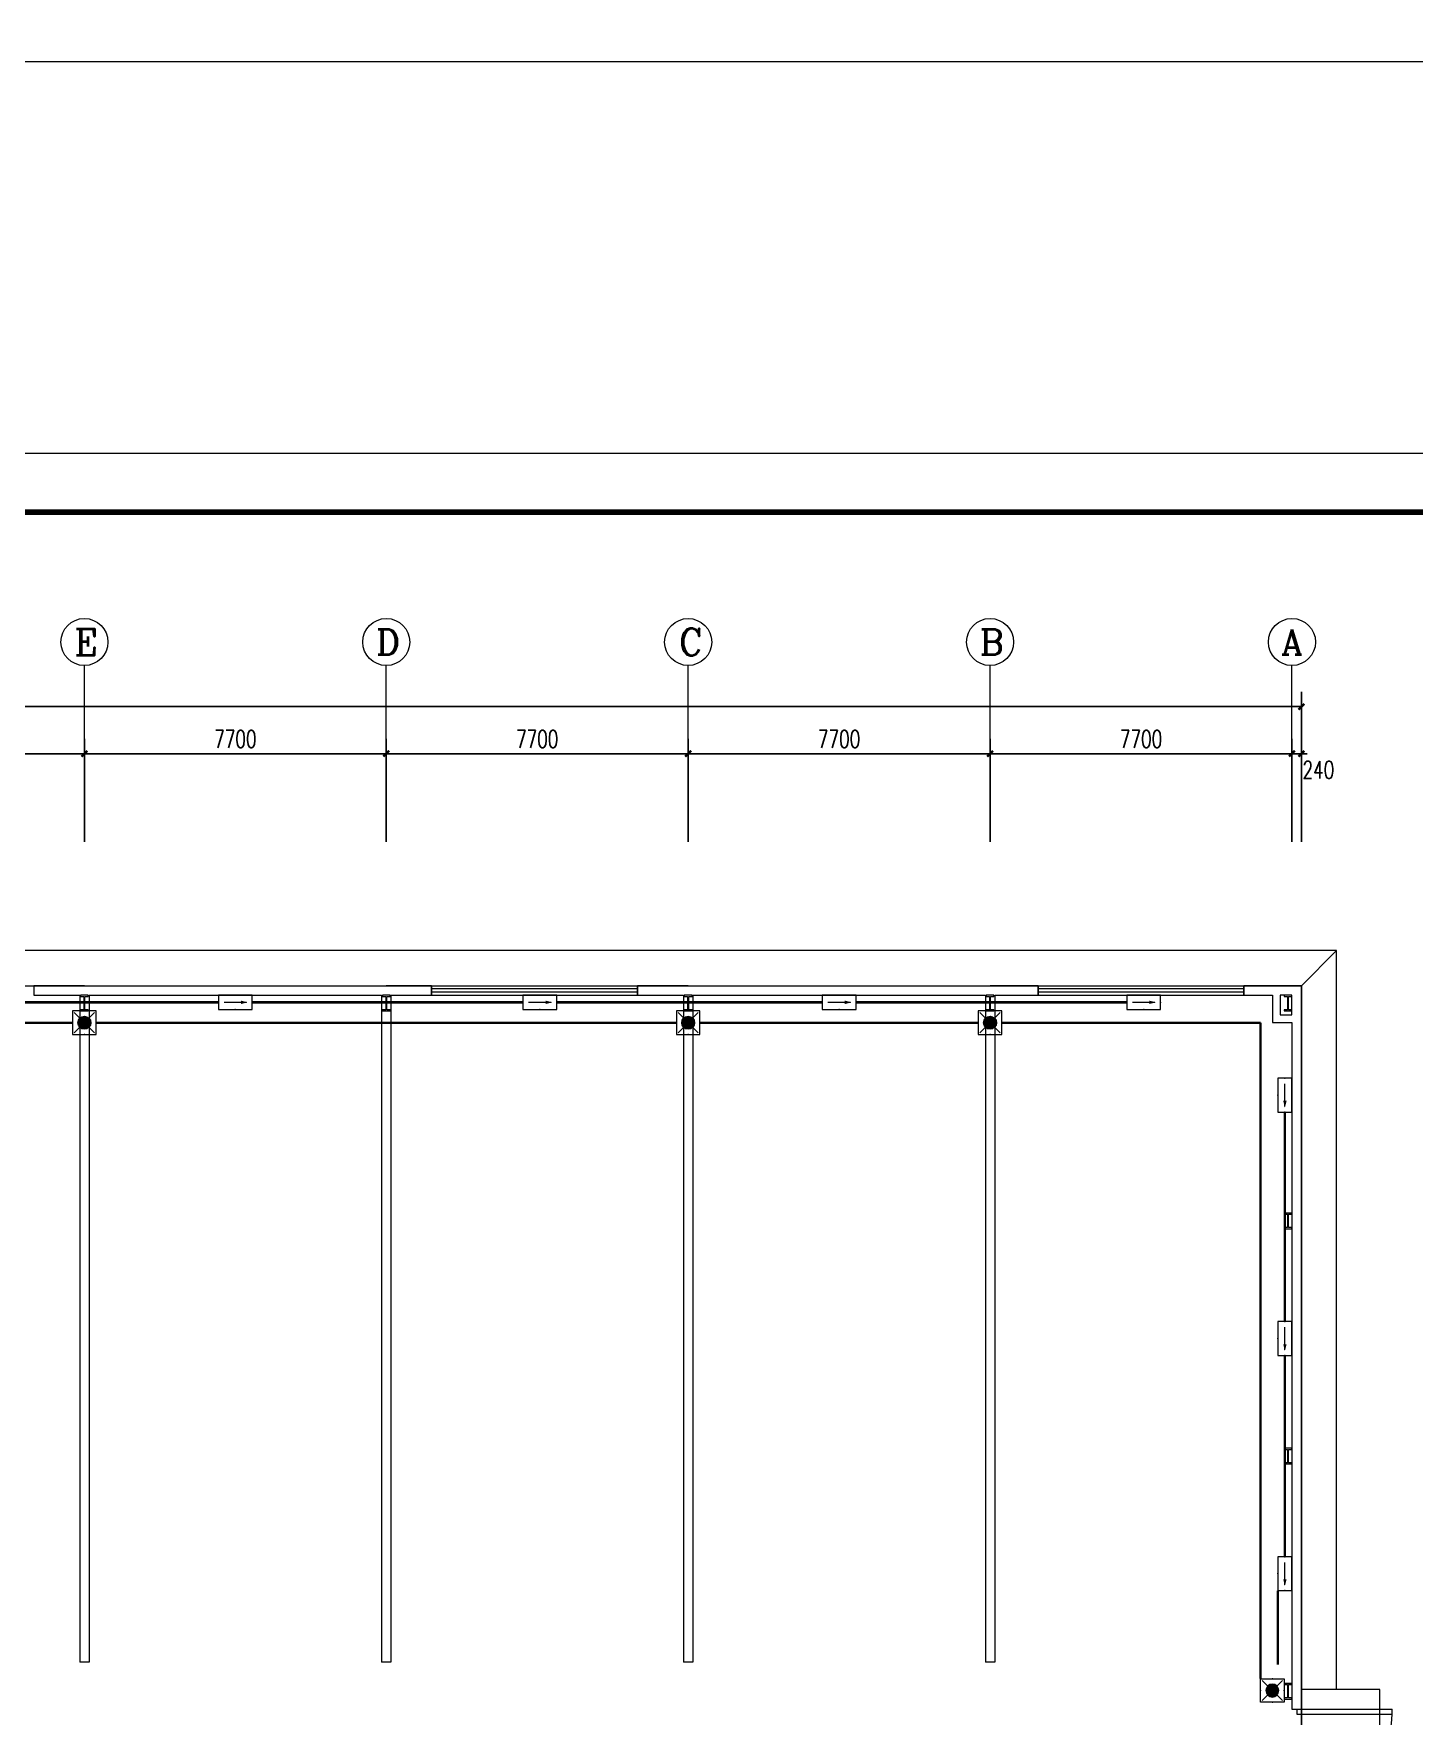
# Model space of a CAD drawing. Header units: inches. Extents: x -3272461 to -2504170, y 403793 to 1071042.
# Drawn here: x -2706341 to -2671127, y 668902 to 711843 of the extents above; entities that cross this region are included whole.
import ezdxf
from ezdxf.enums import TextEntityAlignment as Align

# ---------------------------------------------------------------- set-up
doc = ezdxf.new("R2010")
doc.units = ezdxf.units.IN
doc.header["$LTSCALE"] = 1000
doc.header["$MEASUREMENT"] = 0
doc.header["$PDSIZE"] = -5
doc.linetypes.add('DASH', pattern=[0.35, 0.25, -0.1])
doc.layers.get('0').update_dxf_attribs({"lineweight": 18})
for name, color, linetype, lineweight in [('AXIS', 30, 'Continuous', 18), ('EQUIP-照明', 3, 'Continuous', 18), ('jc', 8, 'Continuous', 18), ('PUB_TITLE', 153, 'Continuous', 18), ('TEL_TEXT', 7, 'Continuous', 18), ('WIRE-应急', 5, 'DASH', 18)]:
    doc.layers.add(name, color=color, linetype=linetype, lineweight=lineweight)
doc.styles.add('_TCH_AXIS', font='complex.shx', dxfattribs={"bigfont": 'gbcbig.shx'})
doc.styles.add('_TCH_DIM_T3', font='simplex.shx', dxfattribs={"width": 0.705882, "bigfont": 'gbcbig.shx'})
doc.styles.add('_TEL_DIM', font='simplex.shx', dxfattribs={"width": 0.8, "bigfont": 'hztxt.shx'})
doc.styles.get("Standard").update_dxf_attribs({"font": 'gbenor.shx', "bigfont": 'gbcbig.shx'})
doc.dimstyles.new('_TCH_ARCH&&150', dxfattribs={"dimtxt": 446.25, "dimasz": 150, "dimexe": 375, "dimexo": 450, "dimgap": 150, "dimtad": 1, "dimdec": 0, "dimzin": 0, "dimdsep": 46, "dimtxsty": '_TCH_DIM_T3', "dimblk": 'ARCHTICK', "dimcen": 0.09, "dimdle": 300, "dimclrt": 7, "dimazin": 2, "dimtfac": 1, "dimtdec": 0, "dimtix": 1, "dimtmove": 2, "dimatfit": 3, "dimfxl": 1, "dimtolj": 1, "dimarcsym": 0})

# ---------------------------------------------------------------- blocks, each defined once
blk = doc.blocks.new('_ArchTick_0')
at = {"color": 0, "linetype": 'ByBlock'}
blk.add_lwpolyline([(-0.5, -0.5, 0.4, 0.4, 0), (0.5, 0.5, 0.4, 0.4, 0)], format="xyseb", dxfattribs=at)
blk = doc.blocks.new('*X324')
at = {"layer": 'AXIS', "color": 0, "lineweight": -2}
for p, q in [((-2743788, 691219), (-2743788, 695044)), ((-2674008, 691219), (-2674008, 695044)), ((-2674008, 694669), (-2743788, 694669))]:
    blk.add_line(p, q, dxfattribs=at)
at = {"layer": 'AXIS', "color": 0, "lineweight": -2, "xscale": 150, "yscale": 150, "zscale": 150, "rotation": 180}
blk.add_blockref('_ArchTick_0', (-2743788, 694669), dxfattribs=at)
at = {"layer": 'AXIS', "color": 0, "lineweight": -2, "xscale": 150, "yscale": 150, "zscale": 150}
blk.add_blockref('_ArchTick_0', (-2674008, 694669), dxfattribs=at)
at = {"layer": 'AXIS', "color": 7, "insert": (-2708898, 695042), "char_height": 446.2, "width": 2115, "attachment_point": 5, "style": '_TCH_DIM_T3'}
blk.add_mtext('69780', dxfattribs=at)
blk = doc.blocks.new('_ARCHTICK')
at = {"color": 0, "linetype": 'ByBlock', "const_width": 0.4}
blk.add_lwpolyline([(-0.5, -0.5), (0.5, 0.5)], dxfattribs=at)
blk = doc.blocks.new('*X325')
at = {"layer": 'AXIS', "color": 0, "lineweight": -2}
for p, q in [((-2674248, 691219), (-2674248, 693844)), ((-2674008, 691219), (-2674008, 693844)), ((-2674248, 693469), (-2674398, 693469)), ((-2674008, 693469), (-2674248, 693469)), ((-2674008, 693469), (-2673858, 693469))]:
    blk.add_line(p, q, dxfattribs=at)
at = {"layer": 'AXIS', "color": 0, "lineweight": -2, "xscale": 150, "yscale": 150, "zscale": 150}
blk.add_blockref('_ArchTick_0', (-2674248, 693469), dxfattribs=at)
at = {"layer": 'AXIS', "color": 0, "lineweight": -2, "xscale": 150, "yscale": 150, "zscale": 150, "rotation": 180}
blk.add_blockref('_ArchTick_0', (-2674008, 693469), dxfattribs=at)
at = {"layer": 'AXIS', "color": 7, "insert": (-2673574, 693056), "char_height": 446.2, "width": 1215, "attachment_point": 5, "style": '_TCH_DIM_T3'}
blk.add_mtext('240', dxfattribs=at)
blk = doc.blocks.new('*X326')
at = {"layer": 'AXIS', "color": 0, "lineweight": -2}
for p, q in [((-2681948, 691219), (-2681948, 693844)), ((-2674248, 691219), (-2674248, 693844)), ((-2674248, 693469), (-2681948, 693469))]:
    blk.add_line(p, q, dxfattribs=at)
at = {"layer": 'AXIS', "color": 0, "lineweight": -2, "xscale": 150, "yscale": 150, "zscale": 150, "rotation": 180}
blk.add_blockref('_ArchTick_0', (-2681948, 693469), dxfattribs=at)
at = {"layer": 'AXIS', "color": 0, "lineweight": -2, "xscale": 150, "yscale": 150, "zscale": 150}
blk.add_blockref('_ArchTick_0', (-2674248, 693469), dxfattribs=at)
at = {"layer": 'AXIS', "color": 7, "insert": (-2678098, 693842), "char_height": 446.2, "width": 1665, "attachment_point": 5, "style": '_TCH_DIM_T3'}
blk.add_mtext('7700', dxfattribs=at)
blk = doc.blocks.new('*X327')
at = {"layer": 'AXIS', "color": 0, "lineweight": -2}
for p, q in [((-2689648, 691219), (-2689648, 693844)), ((-2681948, 691219), (-2681948, 693844)), ((-2681948, 693469), (-2689648, 693469))]:
    blk.add_line(p, q, dxfattribs=at)
at = {"layer": 'AXIS', "color": 0, "lineweight": -2, "xscale": 150, "yscale": 150, "zscale": 150, "rotation": 180}
blk.add_blockref('_ArchTick_0', (-2689648, 693469), dxfattribs=at)
at = {"layer": 'AXIS', "color": 0, "lineweight": -2, "xscale": 150, "yscale": 150, "zscale": 150}
blk.add_blockref('_ArchTick_0', (-2681948, 693469), dxfattribs=at)
at = {"layer": 'AXIS', "color": 7, "insert": (-2685798, 693842), "char_height": 446.2, "width": 1665, "attachment_point": 5, "style": '_TCH_DIM_T3'}
blk.add_mtext('7700', dxfattribs=at)
blk = doc.blocks.new('*X328')
at = {"layer": 'AXIS', "color": 0, "lineweight": -2}
for p, q in [((-2697348, 691219), (-2697348, 693844)), ((-2689648, 691219), (-2689648, 693844)), ((-2689648, 693469), (-2697348, 693469))]:
    blk.add_line(p, q, dxfattribs=at)
at = {"layer": 'AXIS', "color": 0, "lineweight": -2, "xscale": 150, "yscale": 150, "zscale": 150, "rotation": 180}
blk.add_blockref('_ArchTick_0', (-2697348, 693469), dxfattribs=at)
at = {"layer": 'AXIS', "color": 0, "lineweight": -2, "xscale": 150, "yscale": 150, "zscale": 150}
blk.add_blockref('_ArchTick_0', (-2689648, 693469), dxfattribs=at)
at = {"layer": 'AXIS', "color": 7, "insert": (-2693498, 693842), "char_height": 446.2, "width": 1665, "attachment_point": 5, "style": '_TCH_DIM_T3'}
blk.add_mtext('7700', dxfattribs=at)
blk = doc.blocks.new('*X329')
at = {"layer": 'AXIS', "color": 0, "lineweight": -2}
for p, q in [((-2705048, 691219), (-2705048, 693844)), ((-2697348, 691219), (-2697348, 693844)), ((-2697348, 693469), (-2705048, 693469))]:
    blk.add_line(p, q, dxfattribs=at)
at = {"layer": 'AXIS', "color": 0, "lineweight": -2, "xscale": 150, "yscale": 150, "zscale": 150, "rotation": 180}
blk.add_blockref('_ArchTick_0', (-2705048, 693469), dxfattribs=at)
at = {"layer": 'AXIS', "color": 0, "lineweight": -2, "xscale": 150, "yscale": 150, "zscale": 150}
blk.add_blockref('_ArchTick_0', (-2697348, 693469), dxfattribs=at)
at = {"layer": 'AXIS', "color": 7, "insert": (-2701198, 693842), "char_height": 446.2, "width": 1665, "attachment_point": 5, "style": '_TCH_DIM_T3'}
blk.add_mtext('7700', dxfattribs=at)
blk = doc.blocks.new('*X330')
at = {"layer": 'AXIS', "color": 0, "lineweight": -2}
for p, q in [((-2712748, 691219), (-2712748, 693844)), ((-2705048, 691219), (-2705048, 693844)), ((-2705048, 693469), (-2712748, 693469))]:
    blk.add_line(p, q, dxfattribs=at)
at = {"layer": 'AXIS', "color": 0, "lineweight": -2, "xscale": 150, "yscale": 150, "zscale": 150, "rotation": 180}
blk.add_blockref('_ArchTick_0', (-2712748, 693469), dxfattribs=at)
at = {"layer": 'AXIS', "color": 0, "lineweight": -2, "xscale": 150, "yscale": 150, "zscale": 150}
blk.add_blockref('_ArchTick_0', (-2705048, 693469), dxfattribs=at)
at = {"layer": 'AXIS', "color": 7, "insert": (-2708898, 693842), "char_height": 446.2, "width": 1665, "attachment_point": 5, "style": '_TCH_DIM_T3'}
blk.add_mtext('7700', dxfattribs=at)
blk = doc.blocks.new('$equip$00001686')
blk.add_hatch(color=256).paths.add_polyline_path([(-0.24, 0.228), (-0.528, 0.3), (-0.24, 0.372)], flags=0)
for p, q in [((0.72, 0.6), (-0.72, 0.6)), ((-0.72, 0.6), (-0.72, 0)), ((-0.72, 0), (0.72, 0)), ((0.72, 0), (0.72, 0.6))]:
    blk.add_line(p, q)
at = {"color": 7}
blk.add_line((-0.48, 0.3), (0.48, 0.3), dxfattribs=at)
for p in [(-0.72, 0.3), (0, 0.6), (0, 0), (0.72, 0.3)]:
    blk.add_point(p)
at = {"layer": 'TEL_TEXT', "style": '_TEL_DIM', "flags": 1}
blk.add_attdef('A', text='', height=0.00002, dxfattribs=at).set_placement((0, 0), align=Align.MIDDLE_CENTER)
blk = doc.blocks.new('$equip$00001167')
for points in [[(-0.238, 0.137), (0.238, 0.137), (0.275, 0), (-0.275, 0)], [(-0.238, -0.137), (0.238, -0.137), (0.275, 0), (-0.275, 0)], [(-0.137, 0.238), (0.137, 0.238), (0.238, 0.137), (-0.238, 0.137)], [(0, 0.275), (-0.137, 0.238), (0.137, 0.238)], [(-0.137, -0.238), (0.137, -0.238), (0.238, -0.137), (-0.238, -0.137)], [(0, -0.275), (-0.137, -0.238), (0.137, -0.238)]]:
    blk.add_hatch(color=256).paths.add_polyline_path(points, flags=0)
for p, q in [((-0.429, 0.429), (0.429, -0.429)), ((-0.429, -0.429), (0.429, 0.429))]:
    blk.add_line(p, q)
blk.add_lwpolyline([(-0.5, 0.5), (-0.5, -0.5), (0.5, -0.5), (0.5, 0.5)], close=True)
blk.add_circle((0, 0), 0.275)
for p in [(-0.5, 0), (0, 0.5), (0.5, 0), (0, -0.5)]:
    blk.add_point(p)
at = {"flags": 1}
blk.add_attdef('A', (0, 0), '', height=0.00002, dxfattribs=at)
blk = doc.blocks.new('$DorLib2D$00000002')
for p, q in [((-0.5, 0), (-0.5, 0.4875)), ((-0.475, 0.4875), (-0.5, 0.4875)), ((-0.475, 0), (-0.475, 0.4875)), ((0.475, 0), (0.475, 0.4875)), ((0.475, 0.4875), (0.5, 0.4875)), ((0.5, 0), (0.5, 0.4875)), ((-0.5, 0), (-0.475, 0)), ((0.5, 0), (0.475, 0))]:
    blk.add_line(p, q)
at = {"lineweight": 13}
for centre, start, end in [((-0.4875, 0), 0, 88.53072), ((0.4875, 0), 91.46928, 180)]:
    blk.add_arc(centre, 0.4875, start, end, dxfattribs=at)
blk = doc.blocks.new('$WINLIB2D$00000001')
at = {"color": 0}
for points in [[(-0.5, 0.5), (-0.5, -0.5)], [(-0.5, 0.5), (0.5, 0.5)], [(0.5, -0.5), (0.5, 0.5)], [(0.5, 0.1667), (-0.5, 0.1667)], [(0.5, -0.1667), (-0.5, -0.1667)], [(-0.5, -0.5), (0.5, -0.5)]]:
    blk.add_lwpolyline(points, dxfattribs=at)

msp = doc.modelspace()

# ---------------------------------------------------------------- linework, layer by layer
at = {"layer": 'AXIS'}
for p, q in [((-2705047.8, 691218.6), (-2705047.8, 695718.6)), ((-2697347.8, 691218.6), (-2697347.8, 695718.6)), ((-2689647.8, 691218.6), (-2689647.8, 695718.6)), ((-2681947.8, 691218.6), (-2681947.8, 695718.6)), ((-2674247.8, 691218.6), (-2674247.8, 695718.6))]:
    msp.add_line(p, q, dxfattribs=at)
for centre in [(-2705047.8, 696318.6), (-2697347.8, 696318.6), (-2689647.8, 696318.6), (-2681947.8, 696318.6), (-2674247.8, 696318.6)]:
    msp.add_circle(centre, 600, dxfattribs=at)
at = {"layer": 'jc'}
for p, q in [((-2673107.8, 688444.4), (-2674007.8, 687544.4)), ((-2705047.8, 687544.4), (-2706341.1, 687544.4)), ((-2706341.1, 687544.4), (-2706341.1, 687304.4)), ((-2705047.8, 687544.4), (-2697347.8, 687544.4)), ((-2696191.1, 687544.4), (-2697347.8, 687544.4)), ((-2696191.1, 687304.4), (-2696191.1, 687544.4)), ((-2689647.8, 687544.4), (-2690941.1, 687544.4)), ((-2690941.1, 687544.4), (-2690941.1, 687304.4)), ((-2689647.8, 687544.4), (-2681947.8, 687544.4)), ((-2680722.8, 687544.4), (-2681947.8, 687544.4)), ((-2680722.8, 687304.4), (-2680722.8, 687544.4)), ((-2674647.8, 687544.4), (-2675472.8, 687544.4)), ((-2675472.8, 687544.4), (-2675472.8, 687304.4)), ((-2674007.8, 687544.4), (-2674647.8, 687544.4)), ((-2674007.8, 686705), (-2674007.8, 687544.4)), ((-2706341.1, 687304.4), (-2705167.8, 687304.4)), ((-2705167.8, 687304.4), (-2705167.8, 670284.4)), ((-2704947.8, 687305), (-2705147.8, 687305)), ((-2705147.8, 687305), (-2705147.8, 687275)), ((-2705147.8, 687275), (-2705062.8, 687275)), ((-2705062.8, 687275), (-2705062.8, 686935)), ((-2705032.8, 686935), (-2705032.8, 687275)), ((-2705032.8, 687275), (-2704947.8, 687275)), ((-2704947.8, 687275), (-2704947.8, 687305)), ((-2704927.8, 687304.4), (-2704927.8, 670284.4)), ((-2704927.8, 687304.4), (-2697467.8, 687304.4)), ((-2697467.8, 687304.4), (-2697467.8, 670284.4)), ((-2697247.8, 687305), (-2697447.8, 687305)), ((-2697447.8, 687305), (-2697447.8, 687275)), ((-2697447.8, 687275), (-2697362.8, 687275)), ((-2697362.8, 687275), (-2697362.8, 686935)), ((-2697332.8, 686935), (-2697332.8, 687275)), ((-2697332.8, 687275), (-2697247.8, 687275)), ((-2697247.8, 687275), (-2697247.8, 687305)), ((-2697227.8, 687304.4), (-2697227.8, 670284.4)), ((-2697227.8, 687304.4), (-2696191.1, 687304.4)), ((-2690941.1, 687304.4), (-2689767.8, 687304.4)), ((-2689767.8, 687304.4), (-2689767.8, 670284.4)), ((-2689547.8, 687305), (-2689747.8, 687305)), ((-2689747.8, 687305), (-2689747.8, 687275)), ((-2689747.8, 687275), (-2689662.8, 687275)), ((-2689662.8, 687275), (-2689662.8, 686935)), ((-2689632.8, 686935), (-2689632.8, 687275)), ((-2689632.8, 687275), (-2689547.8, 687275)), ((-2689547.8, 687275), (-2689547.8, 687305)), ((-2689527.8, 687304.4), (-2689527.8, 670284.4)), ((-2689527.8, 687304.4), (-2682067.8, 687304.4)), ((-2682067.8, 687304.4), (-2682067.8, 670283.8)), ((-2681847.8, 687304.4), (-2682047.8, 687304.4)), ((-2682047.8, 687304.4), (-2682047.8, 687274.4)), ((-2682047.8, 687274.4), (-2681962.8, 687274.4)), ((-2681962.8, 687274.4), (-2681962.8, 686934.4)), ((-2681932.8, 686934.4), (-2681932.8, 687274.4)), ((-2681932.8, 687274.4), (-2681847.8, 687274.4)), ((-2681847.8, 687274.4), (-2681847.8, 687304.4)), ((-2681827.8, 687304.4), (-2681827.8, 670283.8)), ((-2681827.8, 687304.4), (-2680722.8, 687304.4)), ((-2675472.8, 687304.4), (-2674747.8, 687304.4)), ((-2674747.8, 687304.4), (-2674747.8, 686605)), ((-2674547.8, 687304.4), (-2674547.8, 686805)), ((-2674247.8, 687304.4), (-2674547.8, 687304.4)), ((-2674247.8, 687304.4), (-2674447.8, 687304.4)), ((-2674447.8, 687304.4), (-2674447.8, 687274.4)), ((-2674447.8, 687274.4), (-2674362.8, 687274.4)), ((-2674362.8, 687274.4), (-2674362.8, 686934.4)), ((-2674332.8, 686934.4), (-2674332.8, 687274.4)), ((-2674332.8, 687274.4), (-2674247.8, 687274.4)), ((-2674247.8, 687274.4), (-2674247.8, 687304.4)), ((-2674247.8, 686805), (-2674247.8, 687304.4)), ((-2705062.8, 686935), (-2705147.8, 686935)), ((-2705147.8, 686935), (-2705147.8, 686905)), ((-2705147.8, 686905), (-2704947.8, 686905)), ((-2704947.8, 686935), (-2705032.8, 686935)), ((-2704947.8, 686905), (-2704947.8, 686935)), ((-2697362.8, 686935), (-2697447.8, 686935)), ((-2697447.8, 686935), (-2697447.8, 686905)), ((-2697447.8, 686905), (-2697247.8, 686905)), ((-2697247.8, 686935), (-2697332.8, 686935)), ((-2697247.8, 686905), (-2697247.8, 686935)), ((-2689662.8, 686935), (-2689747.8, 686935)), ((-2689747.8, 686935), (-2689747.8, 686905)), ((-2689747.8, 686905), (-2689547.8, 686905)), ((-2689547.8, 686935), (-2689632.8, 686935)), ((-2689547.8, 686905), (-2689547.8, 686935)), ((-2681962.8, 686934.4), (-2682047.8, 686934.4)), ((-2682047.8, 686934.4), (-2682047.8, 686904.4)), ((-2682047.8, 686904.4), (-2681847.8, 686904.4)), ((-2681847.8, 686934.4), (-2681932.8, 686934.4)), ((-2681847.8, 686904.4), (-2681847.8, 686934.4)), ((-2674547.8, 686805), (-2674247.8, 686805)), ((-2674362.8, 686934.4), (-2674447.8, 686934.4)), ((-2674447.8, 686934.4), (-2674447.8, 686904.4)), ((-2674447.8, 686904.4), (-2674247.8, 686904.4)), ((-2674247.8, 686934.4), (-2674332.8, 686934.4)), ((-2674247.8, 686904.4), (-2674247.8, 686934.4)), ((-2674007.8, 669083.8), (-2674007.8, 686705)), ((-2674747.8, 686605), (-2674247.8, 686605)), ((-2674247.8, 686605), (-2674247.8, 669083.8)), ((-2674247.8, 681743.8), (-2674447.8, 681743.8)), ((-2674447.8, 681743.8), (-2674447.8, 681713.8)), ((-2674447.8, 681713.8), (-2674362.8, 681713.8)), ((-2674362.8, 681713.8), (-2674362.8, 681373.8)), ((-2674332.8, 681373.8), (-2674332.8, 681713.8)), ((-2674332.8, 681713.8), (-2674247.8, 681713.8)), ((-2674247.8, 681713.8), (-2674247.8, 681743.8)), ((-2674362.8, 681373.8), (-2674447.8, 681373.8)), ((-2674447.8, 681373.8), (-2674447.8, 681343.8)), ((-2674447.8, 681343.8), (-2674247.8, 681343.8)), ((-2674247.8, 681373.8), (-2674332.8, 681373.8)), ((-2674247.8, 681343.8), (-2674247.8, 681373.8)), ((-2674247.8, 675743.8), (-2674447.8, 675743.8)), ((-2674447.8, 675743.8), (-2674447.8, 675713.8)), ((-2674447.8, 675713.8), (-2674362.8, 675713.8)), ((-2674362.8, 675713.8), (-2674362.8, 675373.8)), ((-2674332.8, 675373.8), (-2674332.8, 675713.8)), ((-2674332.8, 675713.8), (-2674247.8, 675713.8)), ((-2674247.8, 675713.8), (-2674247.8, 675743.8)), ((-2674362.8, 675373.8), (-2674447.8, 675373.8)), ((-2674447.8, 675373.8), (-2674447.8, 675343.8)), ((-2674447.8, 675343.8), (-2674247.8, 675343.8)), ((-2674247.8, 675373.8), (-2674332.8, 675373.8)), ((-2674247.8, 675343.8), (-2674247.8, 675373.8)), ((-2704927.8, 670284.4), (-2705167.8, 670284.4)), ((-2697227.8, 670284.4), (-2697467.8, 670284.4)), ((-2689527.8, 670284.4), (-2689767.8, 670284.4)), ((-2681827.8, 670283.8), (-2682067.8, 670283.8)), ((-2674447.8, 669744.4), (-2674447.8, 669714.4)), ((-2674247.8, 669744.4), (-2674447.8, 669744.4)), ((-2674447.8, 669714.4), (-2674362.8, 669714.4)), ((-2674362.8, 669714.4), (-2674362.8, 669374.4)), ((-2674332.8, 669374.4), (-2674332.8, 669714.4)), ((-2674332.8, 669714.4), (-2674247.8, 669714.4)), ((-2674247.8, 669714.4), (-2674247.8, 669744.4)), ((-2674362.8, 669374.4), (-2674447.8, 669374.4)), ((-2674447.8, 669374.4), (-2674447.8, 669344.4)), ((-2674447.8, 669344.4), (-2674247.8, 669344.4)), ((-2674247.8, 669374.4), (-2674332.8, 669374.4)), ((-2674247.8, 669344.4), (-2674247.8, 669374.4)), ((-2674247.8, 669083.8), (-2674007.8, 669083.8)), ((-2674007.8, 664083.8), (-2674007.8, 669083.8))]:
    msp.add_line(p, q, dxfattribs=at)
msp.add_lwpolyline([(-2673107.8, 669583.8), (-2673107.8, 688444.4), (-2744687.8, 688444.4), (-2744687.8, 669583.8)], dxfattribs=at)
for points in [[(-2743787.8, 651544.4), (-2743787.8, 687544.4), (-2674007.8, 687544.4), (-2674007.8, 651544.4)], [(-2672007.8, 663503.8), (-2672007.8, 669583.8), (-2674007.8, 669583.8), (-2674007.8, 663503.8)]]:
    msp.add_lwpolyline(points, close=True, dxfattribs=at)
at = {"layer": 'PUB_TITLE'}
for points in [[(-2649994.3, 711130.6), (-2649994.3, 774130.6), (-2761444.3, 774130.6), (-2761444.3, 711130.6)], [(-2649994.3, 638130.6), (-2649994.3, 701130.6), (-2761444.3, 701130.6), (-2761444.3, 638130.6)]]:
    msp.add_lwpolyline(points, close=True, dxfattribs=at)
msp.add_lwpolyline([(-2651494.3, 639630.6, 150, 150, 0), (-2651494.3, 699630.6, 150, 150, 0), (-2757694.3, 699630.6, 150, 150, 0), (-2757694.3, 639630.6, 150, 150, 0)], format="xyseb", close=True, dxfattribs=at)
at = {"layer": 'WIRE-应急', "linetype": 'DASH'}
for points in [[(-2701629.8, 687123.1, 60, 60, 0), (-2708534.1, 687123.1, 60, 60, 0)], [(-2693861.4, 687123.1, 60, 60, 0), (-2700765.8, 687123.1, 60, 60, 0)], [(-2686229.8, 687123.1, 60, 60, 0), (-2692997.4, 687123.1, 60, 60, 0)], [(-2678461.4, 687123.1, 60, 60, 0), (-2685365.8, 687123.1, 60, 60, 0)], [(-2705347.8, 686602.5, 60, 60, 0), (-2719847.8, 686602.8, 60, 60, 0)], [(-2689947.8, 686602.5, 60, 60, 0), (-2704747.8, 686602.5, 60, 60, 0)], [(-2682247.8, 686603.1, 60, 60, 0), (-2689347.8, 686602.5, 60, 60, 0)], [(-2675047.8, 686603.1, 60, 60, 0), (-2681647.8, 686603.1, 60, 60, 0)], [(-2675047.8, 669860.7, 60, 60, 0), (-2675047.8, 686603.1, 60, 60, 0)], [(-2674427.8, 684322.1, 60, 60, 0), (-2674427.8, 678975.8, 60, 60, 0)], [(-2674427.8, 672975.8, 60, 60, 0), (-2674427.8, 678111.8, 60, 60, 0)], [(-2674607.8, 672111.8, 60, 60, 0), (-2674607.8, 670219.2, 60, 60, 0)]]:
    msp.add_lwpolyline(points, format="xyseb", dxfattribs=at)

# ---------------------------------------------------------------- block references
at = {"layer": 'EQUIP-照明', "yscale": 599.9999999999995, "zscale": 599.9999999999995}
for name, p, xscale, rotation in [('$equip$00001686', (-2701197.8, 687303.1), 599.9999999999995, 180), ('$equip$00001686', (-2693429.4, 687303.1), 599.9999999999995, 180), ('$equip$00001686', (-2685797.8, 687303.1), 599.9999999999995, 180), ('$equip$00001686', (-2678029.4, 687303.1), 599.9999999999995, 180), ('$equip$00001167', (-2705047.8, 686602.5), 599.9999999999995, 270), ('$equip$00001167', (-2689647.8, 686602.5), 599.9999999999995, 270), ('$equip$00001167', (-2681947.8, 686603.1), 599.9999999999995, 270), ('$equip$00001686', (-2674247.8, 684754.1), 599.9999999999995, 90), ('$equip$00001686', (-2674247.8, 678543.8), 599.9999999999995, 90), ('$equip$00001686', (-2674247.8, 672543.8), 599.9999999999995, 90), ('$equip$00001167', (-2674747.8, 669560.7), -599.9999999999995, 270)]:
    msp.add_blockref(name, p, dxfattribs=dict(at, xscale=xscale, rotation=rotation))
at = {"layer": 'jc', "xscale": 5250, "yscale": 240, "zscale": 240}
for p in [(-2693566.1, 687424.4), (-2678097.8, 687424.4)]:
    msp.add_blockref('$WINLIB2D$00000001', p, dxfattribs=at)
at = {"layer": 'jc', "xscale": -5000, "yscale": -5000, "zscale": 240, "rotation": 90}
msp.add_blockref('$DorLib2D$00000002', (-2674127.8, 666583.8), dxfattribs=at)

# ---------------------------------------------------------------- texts
at = {"layer": 'AXIS', "color": 7, "style": '_TCH_AXIS'}
for s, height, p in [('E', 668.2, (-2705302.3, 695984.6)), ('D', 652.9, (-2697612, 695992.2)), ('C', 683.5, (-2689891.9, 695976.9)), ('B', 652.9, (-2682212, 695992.2)), ('A', 637.8, (-2674521.1, 695999.8))]:
    msp.add_text(s, height=height, dxfattribs=at).set_placement(p)

# ---------------------------------------------------------------- dimensions: what is measured, and where the dimension line sits
at = {"layer": 'AXIS'}
for base, p1, p2, picture, middle in [((-2743787.8, 694668.6), (-2674007.8, 689718.6), (-2743787.8, 689718.6), '*X324', (-2708897.8, 695041.8)), ((-2712747.8, 693468.6), (-2705047.8, 689718.6), (-2712747.8, 689718.6), '*X330', (-2708897.8, 693841.8)), ((-2705047.8, 693468.6), (-2697347.8, 689718.6), (-2705047.8, 689718.6), '*X329', (-2701197.8, 693841.8)), ((-2697347.8, 693468.6), (-2689647.8, 689718.6), (-2697347.8, 689718.6), '*X328', (-2693497.8, 693841.8)), ((-2689647.8, 693468.6), (-2681947.8, 689718.6), (-2689647.8, 689718.6), '*X327', (-2685797.8, 693841.8)), ((-2681947.8, 693468.6), (-2674247.8, 689718.6), (-2681947.8, 689718.6), '*X326', (-2678097.8, 693841.8))]:
    dim = msp.add_linear_dim(base=base, p1=p1, p2=p2, angle=180, dimstyle='_TCH_ARCH&&150', override={"dimexo": 1500, "dimsah": 1, "dimtzin": 0}, dxfattribs=at)
    dim.commit()
    dim.dimension.update_dxf_attribs({"geometry": picture, "text_midpoint": middle})
dim = msp.add_linear_dim(base=(-2674247.8, 693468.6), p1=(-2674007.8, 689718.6), p2=(-2674247.8, 689718.6), angle=180, dimstyle='_TCH_ARCH&&150', override={"dimexo": 1500, "dimsah": 1, "dimtzin": 0}, dxfattribs=at)
dim.commit()
dim.dimension.update_dxf_attribs({"geometry": '*X325', "text_midpoint": (-2673574.3, 693056.1), "dimtype": 160})

doc.saveas('drawing.dxf')
